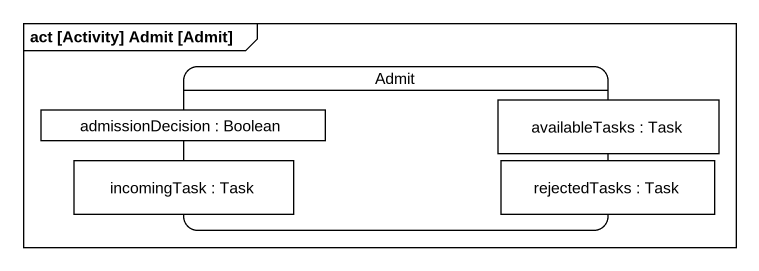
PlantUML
@startuml
mainframe act [Activity] Admit [Admit]
hide empty description
state Admit {
  state "admissionDecision : Boolean" as admissionDecision <<object>> #FFFFFF
  state "availableTasks : Task" as availableTasks <<object>> #FFFFFF
  state "incomingTask : Task" as incomingTask <<object>> #FFFFFF
  state "rejectedTasks : Task" as rejectedTasks <<object>> #FFFFFF
}
@enduml
